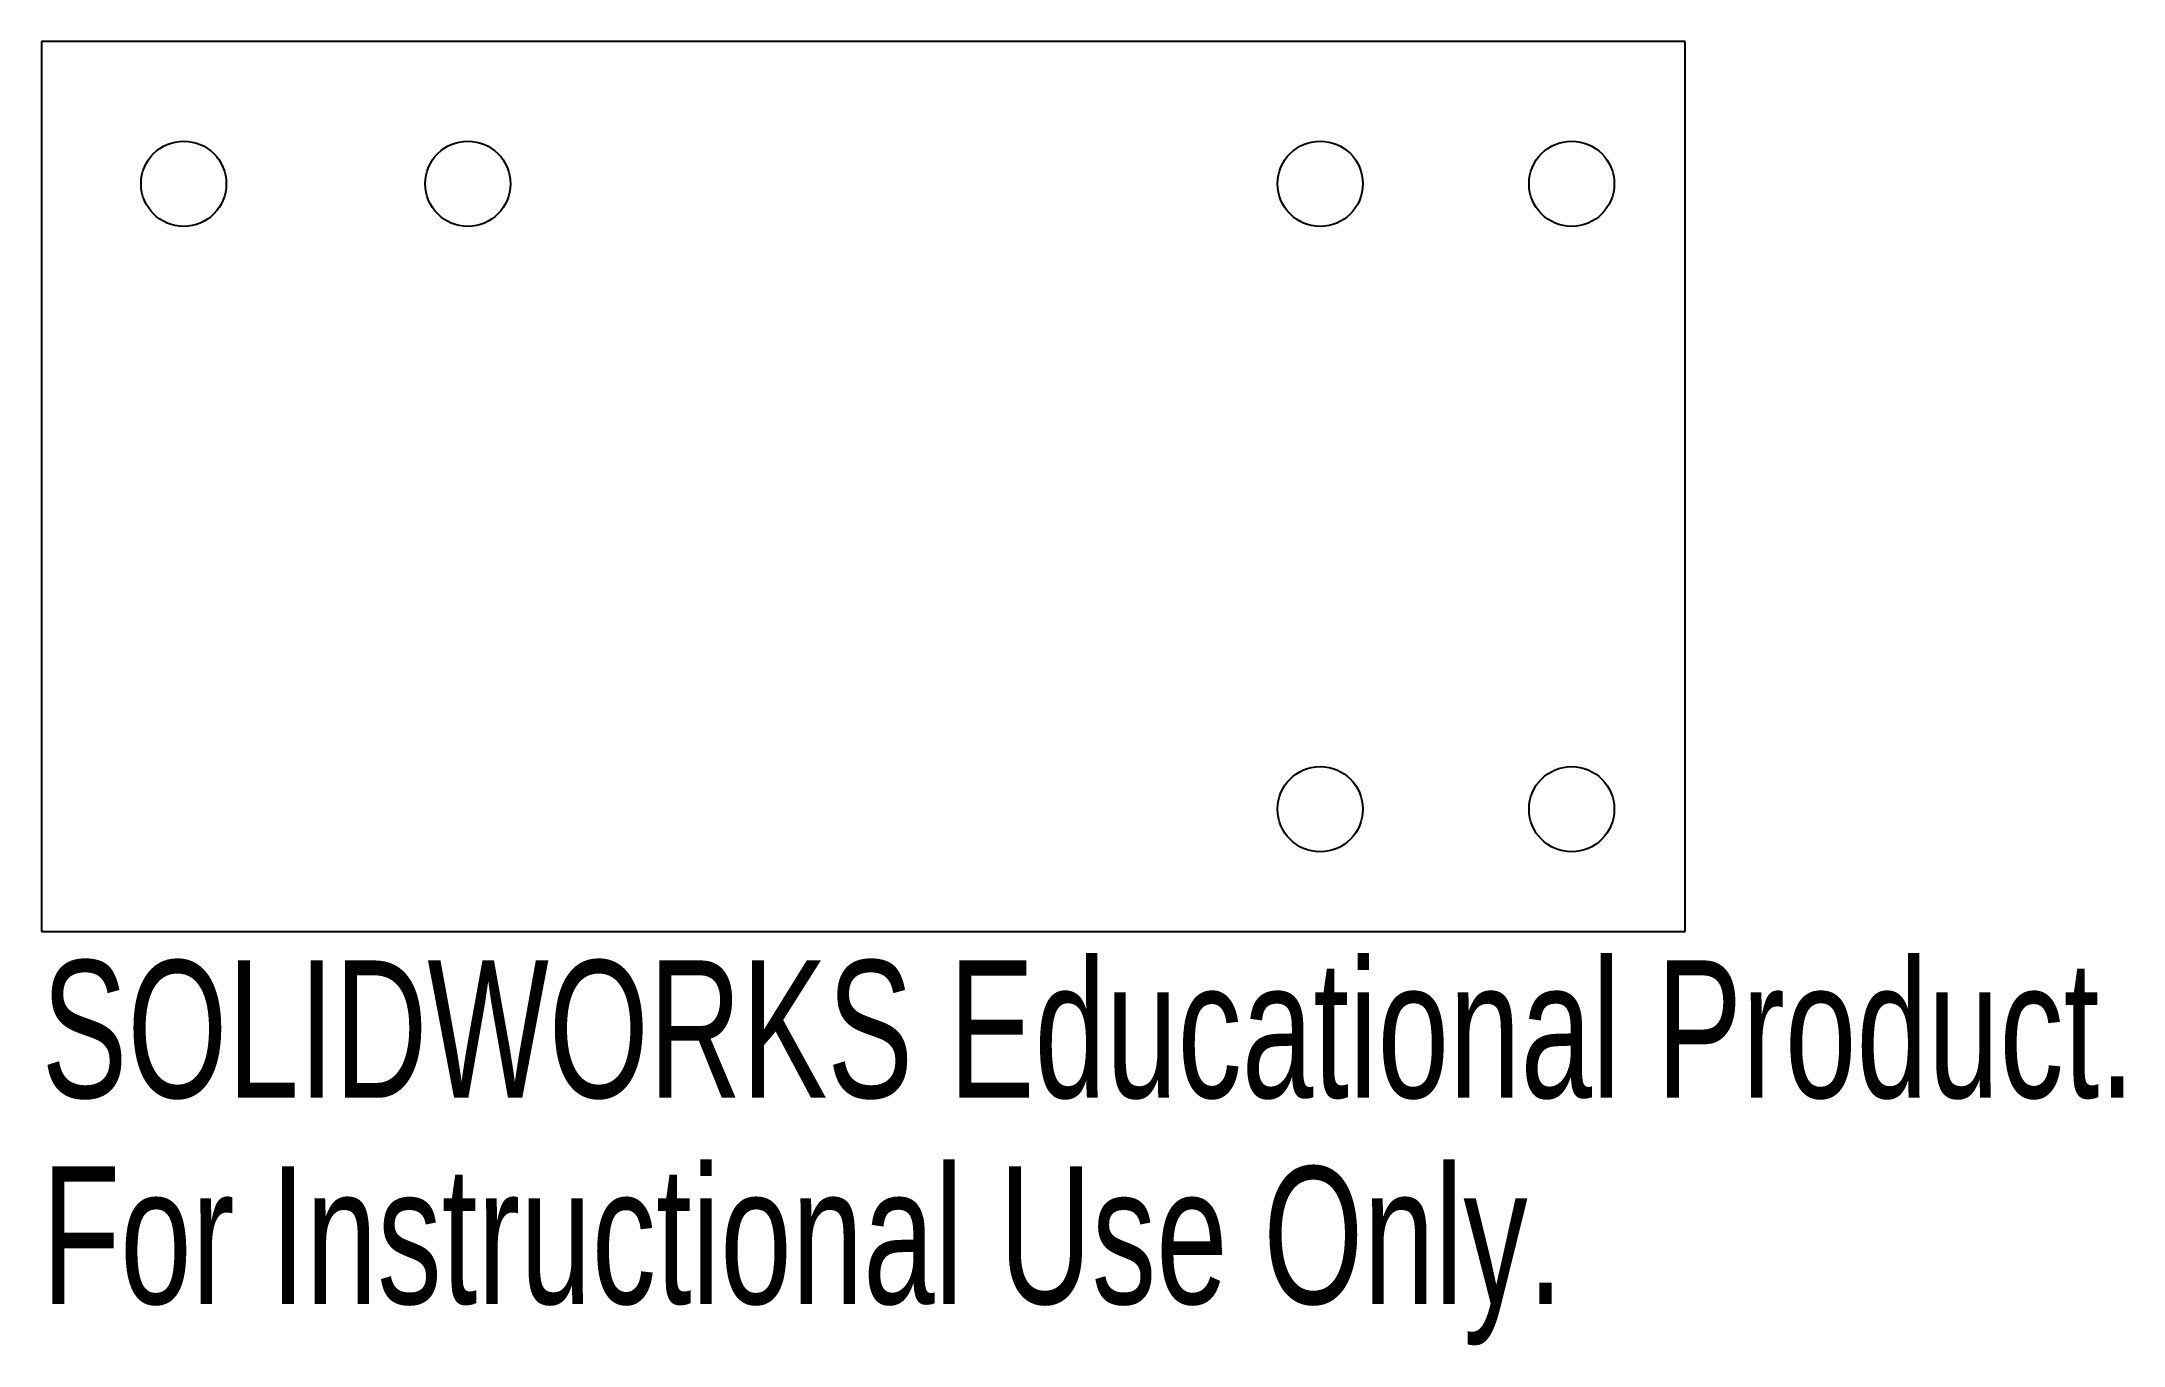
# Model space of a CAD drawing. Header units: millimetres. Extents: x 0 to 73.3, y -14.6 to 31.3.
import ezdxf

# ---------------------------------------------------------------- set-up
doc = ezdxf.new("R2010")
doc.units = ezdxf.units.MM
doc.styles.add('SLDTEXTSTYLE0', font='TXT', dxfattribs={"width": 0.7})

msp = doc.modelspace()

# ---------------------------------------------------------------- linework, layer by layer
at = {"color": 7, "linetype": 'Continuous', "lineweight": 25}
for p, q in [((57.85, 31.3), (0, 31.3)), ((0, 31.3), (0, 0)), ((57.85, 0), (57.85, 31.3)), ((0, 0), (57.85, 0))]:
    msp.add_line(p, q, dxfattribs=at)
for centre in [(5, 26.3), (15, 26.3), (45, 26.3), (53.85, 26.3), (45, 4.3), (53.85, 4.3)]:
    msp.add_circle(centre, 1.5, dxfattribs=at)

# ---------------------------------------------------------------- texts
at = {"color": 7, "linetype": 'Continuous', "char_height": 4.83362, "attachment_point": 1, "style": 'SLDTEXTSTYLE0'}
for s, insert in [('SOLIDWORKS Educational Product.', (0, -1.02)), ('For Instructional Use Only.', (0, -8.27))]:
    msp.add_mtext(s, dxfattribs=dict(at, insert=insert))

doc.saveas('drawing.dxf')
